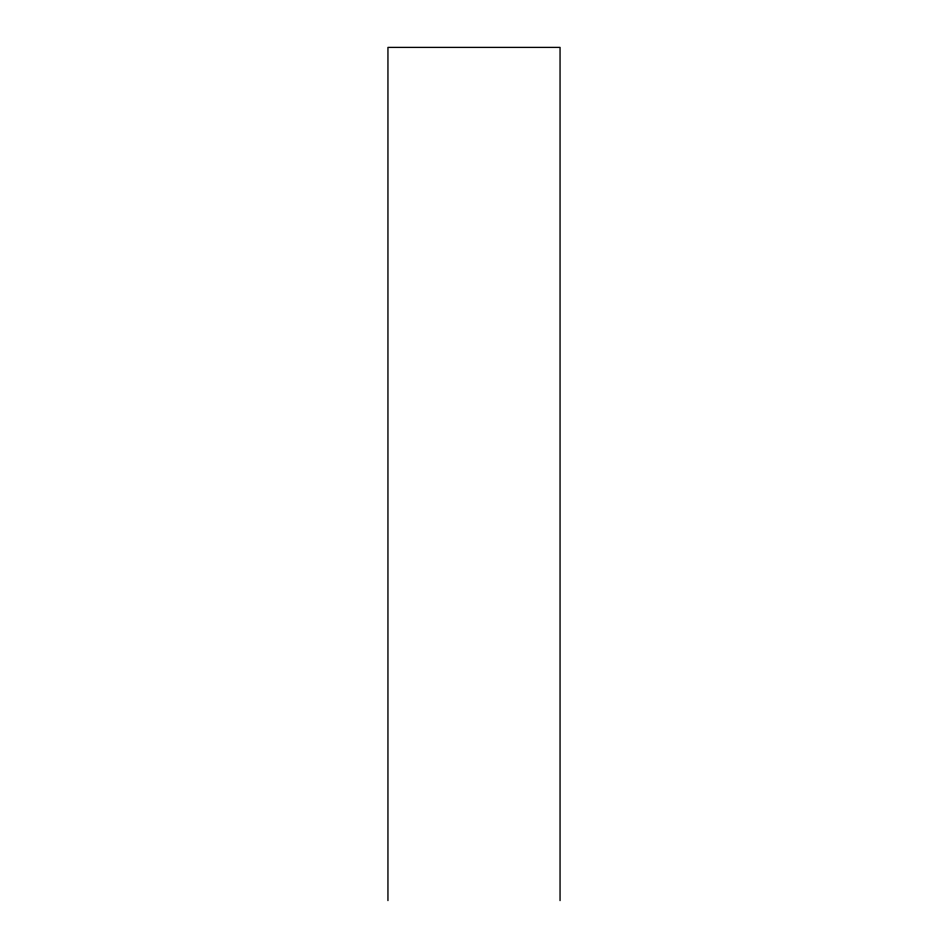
<?xml version="1.0" encoding="UTF-8"?>
<svg xmlns="http://www.w3.org/2000/svg" width="948" height="948" viewBox="0 0 948 948"><rect width="100%" height="100%" fill="white"/><g stroke="black" fill="none" stroke-linecap="round" stroke-linejoin="round"><path stroke-width="1.42" d="M560.055 900.6L560.055 47.4L387.945 47.4L387.945 900.6"/></g></svg>
